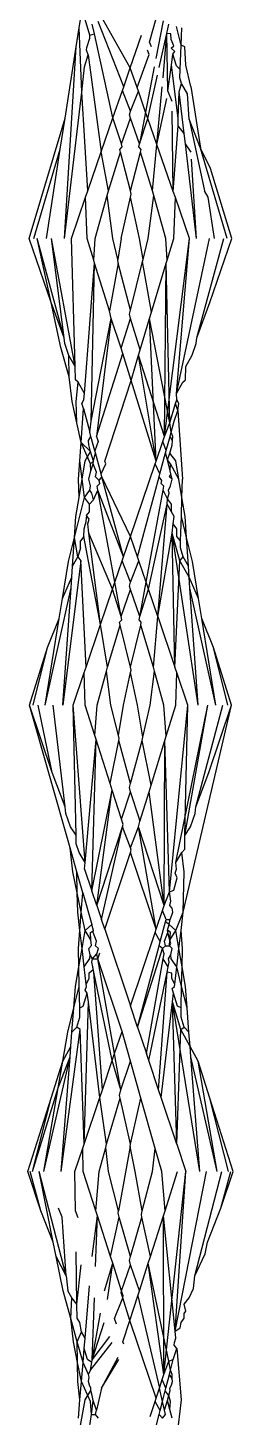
# Model space of a CAD drawing. Header units: metres. Extents: x 54.3 to 102.1, y 17 to 45.8.
# Drawn here: x 94.3229 to 94.3256, y 34.45984 to 34.47816 of the extents above; entities that cross this region are included whole.
import ezdxf

# ---------------------------------------------------------------- set-up
doc = ezdxf.new("R2010")
doc.units = ezdxf.units.M
doc.layers.add('Edges', color=7, linetype='Continuous')

# ---------------------------------------------------------------- blocks, each defined once
blk = doc.blocks.new('fr elevation')
for p, q in [((-0.598471, -1.955046), (-0.598434, -1.954805)), ((-0.598333, -1.955144), (-0.598434, -1.954805)), ((-0.5978, -1.955572), (-0.598197, -1.954871)), ((-0.597544, -1.955235), (-0.597418, -1.95478)), ((-0.598511, -1.955297), (-0.598471, -1.955046)), ((-0.598439, -1.955894), (-0.598471, -1.955046)), ((-0.598272, -1.955127), (-0.598301, -1.954997)), ((-0.597886, -1.955822), (-0.598224, -1.954962)), ((-0.597367, -1.954953), (-0.597463, -1.955451)), ((-0.597318, -1.955119), (-0.597291, -1.954997)), ((-0.59713, -1.955275), (-0.597189, -1.955027)), ((-0.59713, -1.955275), (-0.597121, -1.955045)), ((-0.598371, -1.955305), (-0.598333, -1.955184)), ((-0.598333, -1.955144), (-0.598272, -1.955127)), ((-0.598333, -1.955184), (-0.598333, -1.955144)), ((-0.598028, -1.956233), (-0.598272, -1.955127)), ((-0.5978, -1.955572), (-0.597653, -1.955144)), ((-0.597521, -1.955297), (-0.597544, -1.955235)), ((-0.597418, -1.955569), (-0.597318, -1.955119)), ((-0.597367, -1.955703), (-0.597318, -1.955119)), ((-0.597302, -1.955876), (-0.597318, -1.955119)), ((-0.597264, -1.955127), (-0.597318, -1.955119)), ((-0.597262, -1.9552), (-0.597264, -1.955127)), ((-0.597223, -1.955283), (-0.597262, -1.9552)), ((-0.598666, -1.957824), (-0.598511, -1.955297)), ((-0.598657, -1.956237), (-0.598511, -1.955297)), ((-0.598401, -1.955561), (-0.598354, -1.955403)), ((-0.598375, -1.95534), (-0.598371, -1.955305)), ((-0.598354, -1.955403), (-0.598375, -1.95534)), ((-0.598354, -1.955403), (-0.598182, -1.956682)), ((-0.59771, -1.955833), (-0.59755, -1.955397)), ((-0.59755, -1.955397), (-0.597573, -1.95534)), ((-0.59726, -1.955316), (-0.597223, -1.955283)), ((-0.597214, -1.955357), (-0.59726, -1.955316)), ((-0.597257, -1.955536), (-0.597238, -1.955393)), ((-0.597238, -1.955393), (-0.597214, -1.955357)), ((-0.597192, -1.955548), (-0.597238, -1.955393)), ((-0.597142, -1.955594), (-0.59713, -1.955275)), ((-0.597082, -1.955297), (-0.59713, -1.955275)), ((-0.597067, -1.955538), (-0.597082, -1.955297)), ((-0.598439, -1.955894), (-0.598401, -1.955561)), ((-0.597886, -1.955822), (-0.5978, -1.955572)), ((-0.59771, -1.955833), (-0.5978, -1.955572)), ((-0.597484, -1.955561), (-0.597597, -1.956156)), ((-0.597302, -1.955876), (-0.597257, -1.955536)), ((-0.597166, -1.956237), (-0.597257, -1.955536)), ((-0.597142, -1.955594), (-0.597192, -1.955548)), ((-0.597146, -1.955705), (-0.597142, -1.955594)), ((-0.597001, -1.955818), (-0.597067, -1.955538)), ((-0.597567, -1.956243), (-0.59744, -1.955669)), ((-0.597153, -1.955888), (-0.597124, -1.95578)), ((-0.597124, -1.95578), (-0.597146, -1.955705)), ((-0.597044, -1.955915), (-0.597124, -1.95578)), ((-0.598666, -1.957824), (-0.598439, -1.955894)), ((-0.598359, -1.957195), (-0.598439, -1.955894)), ((-0.598028, -1.956233), (-0.597903, -1.955872)), ((-0.597903, -1.955872), (-0.597886, -1.955822)), ((-0.597796, -1.956145), (-0.597903, -1.955872)), ((-0.597796, -1.956145), (-0.597692, -1.955883)), ((-0.597692, -1.955883), (-0.59771, -1.955833)), ((-0.597597, -1.956156), (-0.597692, -1.955883)), ((-0.597449, -1.956584), (-0.597378, -1.955822)), ((-0.597449, -1.956584), (-0.597316, -1.955976)), ((-0.597249, -1.956017), (-0.597302, -1.955876)), ((-0.597166, -1.956237), (-0.597153, -1.955888)), ((-0.597089, -1.956441), (-0.597153, -1.955888)), ((-0.597024, -1.956251), (-0.597044, -1.955915)), ((-0.597001, -1.955818), (-0.596874, -1.956633)), ((-0.597809, -1.956192), (-0.597796, -1.956145)), ((-0.597597, -1.956156), (-0.597677, -1.956574)), ((-0.597567, -1.956243), (-0.597597, -1.956156)), ((-0.597234, -1.957202), (-0.597247, -1.956145)), ((-0.599131, -1.957824), (-0.598657, -1.956237)), ((-0.598721, -1.956647), (-0.598657, -1.956237)), ((-0.598182, -1.956682), (-0.598028, -1.956233)), ((-0.597915, -1.956574), (-0.598028, -1.956233)), ((-0.597915, -1.956574), (-0.597796, -1.956237)), ((-0.597796, -1.956237), (-0.597809, -1.956192)), ((-0.597677, -1.956574), (-0.597796, -1.956237)), ((-0.597677, -1.956574), (-0.597567, -1.956243)), ((-0.597449, -1.956584), (-0.597567, -1.956243)), ((-0.597234, -1.957202), (-0.59717, -1.956336)), ((-0.59717, -1.956336), (-0.597166, -1.956237)), ((-0.597089, -1.956441), (-0.59717, -1.956336)), ((-0.596874, -1.956633), (-0.597024, -1.956251)), ((-0.597024, -1.956251), (-0.596822, -1.957195)), ((-0.597073, -1.956574), (-0.597089, -1.956441)), ((-0.599069, -1.957824), (-0.598721, -1.956647)), ((-0.598905, -1.957824), (-0.598721, -1.956647)), ((-0.598359, -1.957195), (-0.598182, -1.956682)), ((-0.598088, -1.957195), (-0.598182, -1.956682)), ((-0.598088, -1.957195), (-0.597928, -1.956685)), ((-0.597936, -1.956649), (-0.597907, -1.956615)), ((-0.597928, -1.956685), (-0.597936, -1.956649)), ((-0.597796, -1.957195), (-0.597928, -1.956685)), ((-0.597907, -1.956615), (-0.597915, -1.956574)), ((-0.597796, -1.957195), (-0.597665, -1.956685)), ((-0.597685, -1.956615), (-0.597677, -1.956574)), ((-0.597657, -1.956649), (-0.597685, -1.956615)), ((-0.597665, -1.956685), (-0.597657, -1.956649)), ((-0.597505, -1.957196), (-0.597665, -1.956685)), ((-0.597505, -1.957196), (-0.597449, -1.956584)), ((-0.597234, -1.957202), (-0.597449, -1.956584)), ((-0.596927, -1.957824), (-0.597073, -1.956574)), ((-0.596997, -1.956685), (-0.597073, -1.956574)), ((-0.596524, -1.957824), (-0.596874, -1.956633)), ((-0.596743, -1.956901), (-0.596874, -1.956633)), ((-0.596927, -1.957824), (-0.596991, -1.956777)), ((-0.596462, -1.957824), (-0.596743, -1.956901)), ((-0.598575, -1.957824), (-0.598387, -1.957278)), ((-0.598387, -1.957278), (-0.598359, -1.957195)), ((-0.598367, -1.957824), (-0.598387, -1.957278)), ((-0.598262, -1.957824), (-0.598105, -1.957259)), ((-0.598105, -1.957259), (-0.598088, -1.957195)), ((-0.598029, -1.957824), (-0.598105, -1.957259)), ((-0.597788, -1.957241), (-0.597796, -1.957195)), ((-0.597796, -1.95728), (-0.597788, -1.957241)), ((-0.597563, -1.957824), (-0.597488, -1.957259)), ((-0.597488, -1.957259), (-0.597505, -1.957196)), ((-0.597331, -1.957824), (-0.597488, -1.957259)), ((-0.597205, -1.957283), (-0.597234, -1.957202)), ((-0.596773, -1.95728), (-0.596822, -1.957195)), ((-0.597917, -1.957824), (-0.597796, -1.95728)), ((-0.597676, -1.957824), (-0.597796, -1.95728)), ((-0.597226, -1.957824), (-0.597205, -1.957283)), ((-0.597018, -1.957824), (-0.597205, -1.957283)), ((-0.596688, -1.957824), (-0.596773, -1.95728)), ((-0.598843, -1.95867), (-0.599131, -1.957824)), ((-0.59867, -1.959135), (-0.599025, -1.957824)), ((-0.598843, -1.95867), (-0.599025, -1.957824)), ((-0.598525, -1.959513), (-0.598835, -1.957824)), ((-0.59867, -1.959135), (-0.598835, -1.957824)), ((-0.598525, -1.959513), (-0.598575, -1.957824)), ((-0.598281, -1.958108), (-0.598367, -1.957824)), ((-0.598281, -1.958108), (-0.598262, -1.957824)), ((-0.597962, -1.958099), (-0.598029, -1.957824)), ((-0.597917, -1.957824), (-0.597962, -1.958099)), ((-0.597631, -1.958099), (-0.597676, -1.957824)), ((-0.597631, -1.958099), (-0.597563, -1.957824)), ((-0.597349, -1.960436), (-0.597018, -1.957824)), ((-0.597311, -1.958108), (-0.597331, -1.957824)), ((-0.597311, -1.958108), (-0.597226, -1.957824)), ((-0.59719, -1.959869), (-0.597018, -1.957824)), ((-0.59719, -1.959869), (-0.596757, -1.957824)), ((-0.596923, -1.959135), (-0.596568, -1.957824)), ((-0.596749, -1.95867), (-0.596462, -1.957824)), ((-0.598403, -1.959869), (-0.598269, -1.95815)), ((-0.598313, -1.960232), (-0.598269, -1.95815)), ((-0.598269, -1.95815), (-0.598281, -1.958108)), ((-0.598072, -1.958778), (-0.598269, -1.95815)), ((-0.597957, -1.95815), (-0.598072, -1.958778)), ((-0.597957, -1.95815), (-0.597962, -1.958099)), ((-0.597796, -1.958771), (-0.597957, -1.95815)), ((-0.597796, -1.958771), (-0.597638, -1.958128)), ((-0.597638, -1.958128), (-0.597631, -1.958099)), ((-0.597518, -1.958794), (-0.597638, -1.958128)), ((-0.597518, -1.958794), (-0.597324, -1.95815)), ((-0.597349, -1.960436), (-0.597324, -1.95815)), ((-0.597324, -1.95815), (-0.597311, -1.958108)), ((-0.597279, -1.960255), (-0.597324, -1.95815)), ((-0.59867, -1.959135), (-0.598843, -1.95867)), ((-0.598716, -1.959263), (-0.598843, -1.95867)), ((-0.596923, -1.959135), (-0.596749, -1.95867)), ((-0.598313, -1.960232), (-0.598049, -1.95888)), ((-0.598049, -1.95888), (-0.598244, -1.960436)), ((-0.598049, -1.95888), (-0.598072, -1.958778)), ((-0.59792, -1.959272), (-0.598049, -1.95888)), ((-0.59792, -1.959272), (-0.597796, -1.95888)), ((-0.597809, -1.958822), (-0.597796, -1.958771)), ((-0.597796, -1.95888), (-0.597809, -1.958822)), ((-0.597668, -1.959292), (-0.597796, -1.95888)), ((-0.597668, -1.959292), (-0.597544, -1.95888)), ((-0.597544, -1.95888), (-0.597518, -1.958794)), ((-0.597279, -1.960255), (-0.597544, -1.95888)), ((-0.59746, -1.960762), (-0.597544, -1.95888)), ((-0.598604, -1.95965), (-0.598716, -1.959263)), ((-0.59866, -1.959209), (-0.59867, -1.959135)), ((-0.598607, -1.959365), (-0.59866, -1.959209)), ((-0.597898, -1.959342), (-0.59792, -1.959272)), ((-0.59769, -1.959364), (-0.597668, -1.959292)), ((-0.596985, -1.959364), (-0.596932, -1.959209)), ((-0.596932, -1.959209), (-0.596923, -1.959135)), ((-0.598525, -1.959513), (-0.598607, -1.959365)), ((-0.598604, -1.95965), (-0.598607, -1.959365)), ((-0.598244, -1.960436), (-0.597898, -1.959342)), ((-0.597789, -1.959695), (-0.597898, -1.959342)), ((-0.597789, -1.959695), (-0.59769, -1.959364)), ((-0.59746, -1.960762), (-0.59769, -1.959364)), ((-0.597349, -1.960436), (-0.59769, -1.959364)), ((-0.597068, -1.959513), (-0.596985, -1.959364)), ((-0.598564, -1.959974), (-0.598604, -1.95965)), ((-0.59852, -1.959688), (-0.598525, -1.959513)), ((-0.597073, -1.959688), (-0.597068, -1.959513)), ((-0.598487, -1.959719), (-0.59852, -1.959688)), ((-0.598511, -1.959974), (-0.598487, -1.959719)), ((-0.598403, -1.959869), (-0.598487, -1.959719)), ((-0.598133, -1.960762), (-0.597789, -1.959695)), ((-0.59746, -1.960762), (-0.597789, -1.959695)), ((-0.59719, -1.959869), (-0.597106, -1.959719)), ((-0.597106, -1.959719), (-0.597073, -1.959688)), ((-0.598503, -1.960256), (-0.598564, -1.959974)), ((-0.598503, -1.960256), (-0.598511, -1.959974)), ((-0.598436, -1.959999), (-0.598409, -1.95995)), ((-0.598417, -1.960068), (-0.598436, -1.959999)), ((-0.598409, -1.95995), (-0.598403, -1.959869)), ((-0.597279, -1.960255), (-0.597201, -1.959999)), ((-0.597201, -1.959999), (-0.597184, -1.95995)), ((-0.597174, -1.960092), (-0.597201, -1.959999)), ((-0.597184, -1.95995), (-0.59719, -1.959869)), ((-0.597157, -1.959999), (-0.597184, -1.95995)), ((-0.597174, -1.960092), (-0.597157, -1.959999)), ((-0.598448, -1.960514), (-0.598417, -1.960068)), ((-0.598417, -1.960068), (-0.598333, -1.960377)), ((-0.59722, -1.960232), (-0.597174, -1.960092)), ((-0.597174, -1.960092), (-0.597112, -1.960996)), ((-0.598448, -1.960514), (-0.598503, -1.960256)), ((-0.598333, -1.960377), (-0.598313, -1.960232)), ((-0.598317, -1.960436), (-0.598333, -1.960377)), ((-0.597349, -1.960436), (-0.597279, -1.960255)), ((-0.597259, -1.960377), (-0.597279, -1.960255)), ((-0.597275, -1.960436), (-0.597259, -1.960377)), ((-0.597259, -1.960377), (-0.59722, -1.960232)), ((-0.597237, -1.960436), (-0.597259, -1.960377)), ((-0.598464, -1.960757), (-0.598448, -1.960514)), ((-0.598325, -1.960797), (-0.598448, -1.960514)), ((-0.598321, -1.960633), (-0.598448, -1.960514)), ((-0.598351, -1.960486), (-0.598317, -1.960436)), ((-0.598346, -1.960547), (-0.598351, -1.960486)), ((-0.598321, -1.960633), (-0.598346, -1.960547)), ((-0.598267, -1.960622), (-0.598317, -1.960436)), ((-0.598222, -1.9605), (-0.598267, -1.960622)), ((-0.598244, -1.960436), (-0.598222, -1.9605)), ((-0.59746, -1.960762), (-0.597371, -1.960499)), ((-0.597371, -1.960499), (-0.597349, -1.960436)), ((-0.597326, -1.960621), (-0.597371, -1.960499)), ((-0.597326, -1.960621), (-0.597275, -1.960436)), ((-0.597242, -1.960486), (-0.597275, -1.960436)), ((-0.597271, -1.960622), (-0.597247, -1.960548)), ((-0.597247, -1.960548), (-0.597242, -1.960486)), ((-0.597242, -1.960486), (-0.597237, -1.960436)), ((-0.598481, -1.960996), (-0.598464, -1.960757)), ((-0.598434, -1.960996), (-0.598464, -1.960757)), ((-0.598434, -1.960996), (-0.598395, -1.960757)), ((-0.598395, -1.960757), (-0.598321, -1.960633)), ((-0.598284, -1.960761), (-0.598321, -1.960633)), ((-0.598284, -1.960761), (-0.598259, -1.96065)), ((-0.598259, -1.96065), (-0.598267, -1.960622)), ((-0.598184, -1.960927), (-0.598259, -1.96065)), ((-0.597409, -1.960927), (-0.597334, -1.96065)), ((-0.597334, -1.96065), (-0.597326, -1.960621)), ((-0.59731, -1.960745), (-0.597334, -1.96065)), ((-0.59731, -1.960745), (-0.597278, -1.960654)), ((-0.597268, -1.960797), (-0.59731, -1.960745)), ((-0.597275, -1.960887), (-0.59731, -1.960745)), ((-0.597278, -1.960654), (-0.597271, -1.960622)), ((-0.597197, -1.960757), (-0.597278, -1.960654)), ((-0.597158, -1.960996), (-0.597197, -1.960757)), ((-0.598344, -1.960996), (-0.598317, -1.960887)), ((-0.598325, -1.960797), (-0.598284, -1.960761)), ((-0.598317, -1.960887), (-0.598325, -1.960797)), ((-0.598317, -1.960887), (-0.598289, -1.960797)), ((-0.598289, -1.960797), (-0.598284, -1.960761)), ((-0.598243, -1.960905), (-0.598289, -1.960797)), ((-0.598257, -1.960969), (-0.598243, -1.960905)), ((-0.598184, -1.960927), (-0.598121, -1.960797)), ((-0.598173, -1.960969), (-0.598184, -1.960927)), ((-0.598121, -1.960797), (-0.598133, -1.960762)), ((-0.597796, -1.961753), (-0.597472, -1.960797)), ((-0.597472, -1.960797), (-0.59746, -1.960762)), ((-0.597409, -1.960927), (-0.597472, -1.960797)), ((-0.59742, -1.960969), (-0.597409, -1.960927)), ((-0.597282, -1.960969), (-0.597265, -1.960929)), ((-0.597275, -1.960887), (-0.597268, -1.960797)), ((-0.597265, -1.960929), (-0.597275, -1.960887)), ((-0.597158, -1.960996), (-0.597268, -1.960797)), ((-0.597248, -1.960996), (-0.597265, -1.960929)), ((-0.598474, -1.961238), (-0.598481, -1.960996)), ((-0.598474, -1.961238), (-0.598434, -1.960996)), ((-0.598404, -1.961238), (-0.598434, -1.960996)), ((-0.598325, -1.961085), (-0.598344, -1.960996)), ((-0.598332, -1.961144), (-0.598325, -1.961085)), ((-0.598211, -1.961015), (-0.598257, -1.960969)), ((-0.598235, -1.961092), (-0.598199, -1.961057)), ((-0.598225, -1.961144), (-0.598235, -1.961092)), ((-0.598211, -1.961015), (-0.598173, -1.960969)), ((-0.598199, -1.961057), (-0.598211, -1.961015)), ((-0.597888, -1.962021), (-0.598173, -1.960969)), ((-0.597796, -1.961753), (-0.598173, -1.960969)), ((-0.597705, -1.962021), (-0.59742, -1.960969)), ((-0.597381, -1.961015), (-0.59742, -1.960969)), ((-0.597394, -1.961057), (-0.597381, -1.961015)), ((-0.597358, -1.961092), (-0.597394, -1.961057)), ((-0.597367, -1.961144), (-0.597358, -1.961092)), ((-0.597297, -1.961144), (-0.597268, -1.961085)), ((-0.597248, -1.960996), (-0.597282, -1.960969)), ((-0.597268, -1.961085), (-0.597248, -1.960996)), ((-0.597119, -1.961238), (-0.597158, -1.960996)), ((-0.597119, -1.961238), (-0.597112, -1.960996)), ((-0.598534, -1.961768), (-0.598404, -1.961238)), ((-0.598515, -1.961491), (-0.598474, -1.961238)), ((-0.598404, -1.961238), (-0.598332, -1.961144)), ((-0.598336, -1.961327), (-0.598404, -1.961238)), ((-0.598336, -1.961327), (-0.598285, -1.961272)), ((-0.598304, -1.961182), (-0.598332, -1.961144)), ((-0.598285, -1.961272), (-0.598304, -1.961182)), ((-0.598285, -1.961272), (-0.598225, -1.961144)), ((-0.598002, -1.962358), (-0.598225, -1.961144)), ((-0.597888, -1.962021), (-0.598225, -1.961144)), ((-0.597591, -1.962358), (-0.597367, -1.961144)), ((-0.597307, -1.961258), (-0.597367, -1.961144)), ((-0.597312, -1.961327), (-0.597307, -1.961258)), ((-0.597307, -1.961258), (-0.597288, -1.961182)), ((-0.597256, -1.961327), (-0.597307, -1.961258)), ((-0.597288, -1.961182), (-0.597297, -1.961144)), ((-0.597126, -1.961492), (-0.597119, -1.961238)), ((-0.597077, -1.961492), (-0.597119, -1.961238)), ((-0.598534, -1.961768), (-0.598515, -1.961491)), ((-0.598374, -1.961475), (-0.598388, -1.961587)), ((-0.598374, -1.961475), (-0.598338, -1.961427)), ((-0.59834, -1.961526), (-0.598374, -1.961475)), ((-0.598338, -1.961427), (-0.598336, -1.961327)), ((-0.59756, -1.962448), (-0.597312, -1.961327)), ((-0.597437, -1.96281), (-0.597312, -1.961327)), ((-0.597254, -1.961427), (-0.597312, -1.961327)), ((-0.597254, -1.961427), (-0.597256, -1.961327)), ((-0.597221, -1.961489), (-0.597254, -1.961427)), ((-0.597233, -1.961589), (-0.597221, -1.961489)), ((-0.597136, -1.961811), (-0.597126, -1.961492)), ((-0.597058, -1.961768), (-0.597126, -1.961492)), ((-0.597058, -1.961768), (-0.597077, -1.961492)), ((-0.598409, -1.961753), (-0.598408, -1.961653)), ((-0.598408, -1.961653), (-0.598388, -1.961587)), ((-0.598359, -1.961589), (-0.59834, -1.961526)), ((-0.598344, -1.961708), (-0.598359, -1.961589)), ((-0.597248, -1.961708), (-0.597233, -1.961589)), ((-0.597185, -1.961653), (-0.597233, -1.961589)), ((-0.597184, -1.961753), (-0.597185, -1.961653)), ((-0.598612, -1.962082), (-0.598534, -1.961768)), ((-0.598561, -1.962146), (-0.598534, -1.961768)), ((-0.59849, -1.962022), (-0.598534, -1.961768)), ((-0.598409, -1.961753), (-0.598457, -1.961811)), ((-0.598454, -1.961904), (-0.598457, -1.961811)), ((-0.598192, -1.962916), (-0.598409, -1.961753)), ((-0.598192, -1.962916), (-0.598344, -1.961708)), ((-0.598033, -1.962448), (-0.598344, -1.961708)), ((-0.597888, -1.962021), (-0.597796, -1.961753)), ((-0.597705, -1.962021), (-0.597796, -1.961753)), ((-0.597437, -1.96281), (-0.597248, -1.961708)), ((-0.596906, -1.963977), (-0.597248, -1.961708)), ((-0.597211, -1.963477), (-0.597248, -1.961708)), ((-0.597144, -1.962075), (-0.597248, -1.961708)), ((-0.597136, -1.961811), (-0.597184, -1.961753)), ((-0.597139, -1.961904), (-0.597136, -1.961811)), ((-0.597032, -1.962147), (-0.597058, -1.961768)), ((-0.596981, -1.962082), (-0.597058, -1.961768)), ((-0.598561, -1.962146), (-0.59849, -1.962022)), ((-0.598454, -1.961904), (-0.59849, -1.962022)), ((-0.59849, -1.962022), (-0.598449, -1.962076)), ((-0.597906, -1.962075), (-0.597888, -1.962021)), ((-0.597687, -1.962075), (-0.597705, -1.962021)), ((-0.597144, -1.962075), (-0.597103, -1.962021)), ((-0.597103, -1.962021), (-0.597139, -1.961904)), ((-0.597032, -1.962147), (-0.597103, -1.962021)), ((-0.598691, -1.96257), (-0.598612, -1.962082)), ((-0.598449, -1.962076), (-0.598687, -1.963977)), ((-0.59857, -1.96229), (-0.598561, -1.962146)), ((-0.598382, -1.963477), (-0.598449, -1.962076)), ((-0.598002, -1.962358), (-0.597906, -1.962075)), ((-0.597796, -1.962358), (-0.597906, -1.962075)), ((-0.597796, -1.962358), (-0.597687, -1.962075)), ((-0.597591, -1.962358), (-0.597687, -1.962075)), ((-0.597211, -1.963477), (-0.597144, -1.962075)), ((-0.597022, -1.962291), (-0.597144, -1.962075)), ((-0.597022, -1.962291), (-0.597032, -1.962147)), ((-0.596901, -1.96257), (-0.596981, -1.962082)), ((-0.598691, -1.96257), (-0.59857, -1.96229)), ((-0.59858, -1.962433), (-0.59857, -1.96229)), ((-0.598033, -1.962448), (-0.598002, -1.962358)), ((-0.597919, -1.96281), (-0.598002, -1.962358)), ((-0.59781, -1.962408), (-0.597796, -1.962358)), ((-0.597796, -1.962455), (-0.59781, -1.962408)), ((-0.597674, -1.96281), (-0.597591, -1.962358)), ((-0.59756, -1.962448), (-0.597591, -1.962358)), ((-0.597012, -1.962434), (-0.597022, -1.962291)), ((-0.596901, -1.96257), (-0.597022, -1.962291)), ((-0.598921, -1.963977), (-0.59858, -1.962433)), ((-0.598735, -1.962836), (-0.598691, -1.96257)), ((-0.598687, -1.963977), (-0.59858, -1.962433)), ((-0.598192, -1.962916), (-0.598033, -1.962448)), ((-0.597919, -1.96281), (-0.598033, -1.962448)), ((-0.597919, -1.96281), (-0.597796, -1.962455)), ((-0.597674, -1.96281), (-0.597796, -1.962455)), ((-0.597674, -1.96281), (-0.59756, -1.962448)), ((-0.597437, -1.96281), (-0.59756, -1.962448)), ((-0.596906, -1.963977), (-0.597012, -1.962434)), ((-0.596672, -1.963977), (-0.597012, -1.962434)), ((-0.596858, -1.962836), (-0.596901, -1.96257)), ((-0.598921, -1.963977), (-0.598735, -1.962836)), ((-0.598891, -1.963217), (-0.598735, -1.962836)), ((-0.598382, -1.963477), (-0.598192, -1.962916)), ((-0.598099, -1.963477), (-0.598192, -1.962916)), ((-0.598099, -1.963477), (-0.597931, -1.962922)), ((-0.597939, -1.962884), (-0.597911, -1.962853)), ((-0.597931, -1.962922), (-0.597939, -1.962884)), ((-0.597796, -1.963477), (-0.597931, -1.962922)), ((-0.597911, -1.962853), (-0.597919, -1.96281)), ((-0.597796, -1.963477), (-0.597662, -1.962922)), ((-0.597682, -1.962853), (-0.597674, -1.96281)), ((-0.597654, -1.962884), (-0.597682, -1.962853)), ((-0.597662, -1.962922), (-0.597654, -1.962884)), ((-0.597493, -1.963477), (-0.597662, -1.962922)), ((-0.597493, -1.963477), (-0.597437, -1.96281)), ((-0.597437, -1.96281), (-0.597211, -1.963477)), ((-0.596672, -1.963977), (-0.596858, -1.962836)), ((-0.596702, -1.963217), (-0.596858, -1.962836)), ((-0.599126, -1.963977), (-0.598891, -1.963217)), ((-0.599078, -1.963977), (-0.598891, -1.963217)), ((-0.596467, -1.963977), (-0.596702, -1.963217)), ((-0.596515, -1.963977), (-0.596702, -1.963217)), ((-0.598405, -1.963546), (-0.598382, -1.963477)), ((-0.598114, -1.96353), (-0.598099, -1.963477)), ((-0.597789, -1.963515), (-0.597796, -1.963477)), ((-0.597479, -1.96353), (-0.597493, -1.963477)), ((-0.597187, -1.963546), (-0.597211, -1.963477)), ((-0.598552, -1.963977), (-0.598405, -1.963546)), ((-0.598393, -1.963977), (-0.598405, -1.963546)), ((-0.598235, -1.963977), (-0.598114, -1.96353)), ((-0.598057, -1.963977), (-0.598114, -1.96353)), ((-0.597888, -1.963977), (-0.597796, -1.963548)), ((-0.597796, -1.963548), (-0.597789, -1.963515)), ((-0.597704, -1.963977), (-0.597796, -1.963548)), ((-0.597535, -1.963977), (-0.597479, -1.96353)), ((-0.597358, -1.963977), (-0.597479, -1.96353)), ((-0.5972, -1.963977), (-0.597187, -1.963546)), ((-0.597041, -1.963977), (-0.597187, -1.963546)), ((-0.598828, -1.964866), (-0.599126, -1.963977)), ((-0.598593, -1.965859), (-0.599126, -1.963977)), ((-0.598828, -1.964866), (-0.599013, -1.963977)), ((-0.598657, -1.965321), (-0.598817, -1.963977)), ((-0.598514, -1.965694), (-0.598552, -1.963977)), ((-0.598394, -1.966051), (-0.598552, -1.963977)), ((-0.598266, -1.964377), (-0.598393, -1.963977)), ((-0.598266, -1.964377), (-0.598235, -1.963977)), ((-0.597956, -1.964377), (-0.598057, -1.963977)), ((-0.597956, -1.964377), (-0.597888, -1.963977)), ((-0.597632, -1.964402), (-0.597704, -1.963977)), ((-0.597632, -1.964402), (-0.597535, -1.963977)), ((-0.597326, -1.964388), (-0.597358, -1.963977)), ((-0.597326, -1.964388), (-0.5972, -1.963977)), ((-0.597284, -1.966442), (-0.597041, -1.963977)), ((-0.597198, -1.966051), (-0.596776, -1.963977)), ((-0.5971, -1.966707), (-0.596467, -1.963977)), ((-0.597078, -1.965695), (-0.596776, -1.963977)), ((-0.597078, -1.965695), (-0.597041, -1.963977)), ((-0.596935, -1.965321), (-0.59658, -1.963977)), ((-0.596765, -1.964866), (-0.596467, -1.963977)), ((-0.598248, -1.964433), (-0.598266, -1.964377)), ((-0.597947, -1.964416), (-0.597956, -1.964377)), ((-0.597951, -1.964445), (-0.597947, -1.964416)), ((-0.597642, -1.964445), (-0.597632, -1.964402)), ((-0.597344, -1.964445), (-0.597326, -1.964388)), ((-0.598394, -1.966051), (-0.598248, -1.964433)), ((-0.598305, -1.966425), (-0.598248, -1.964433)), ((-0.598065, -1.965012), (-0.598248, -1.964433)), ((-0.598065, -1.965012), (-0.597951, -1.964445)), ((-0.597796, -1.965012), (-0.597951, -1.964445)), ((-0.597796, -1.965012), (-0.597642, -1.964445)), ((-0.597524, -1.965034), (-0.597642, -1.964445)), ((-0.597524, -1.965034), (-0.597344, -1.964445)), ((-0.597352, -1.96662), (-0.597344, -1.964445)), ((-0.597284, -1.966442), (-0.597344, -1.964445)), ((-0.598657, -1.965321), (-0.598828, -1.964866)), ((-0.596935, -1.965321), (-0.596765, -1.964866)), ((-0.598305, -1.966425), (-0.598041, -1.965123)), ((-0.59824, -1.96662), (-0.598041, -1.965123)), ((-0.598038, -1.965097), (-0.598065, -1.965012)), ((-0.598041, -1.965123), (-0.598038, -1.965097)), ((-0.597915, -1.965483), (-0.598038, -1.965097)), ((-0.597915, -1.965483), (-0.597796, -1.965123)), ((-0.59781, -1.965065), (-0.597796, -1.965012)), ((-0.597796, -1.965123), (-0.59781, -1.965065)), ((-0.597677, -1.965483), (-0.597796, -1.965123)), ((-0.597671, -1.965511), (-0.597552, -1.965123)), ((-0.597552, -1.965123), (-0.597524, -1.965034)), ((-0.597352, -1.96662), (-0.597552, -1.965123)), ((-0.598647, -1.965405), (-0.598657, -1.965321)), ((-0.596946, -1.965405), (-0.596935, -1.965321)), ((-0.598588, -1.965581), (-0.598647, -1.965405)), ((-0.597894, -1.965551), (-0.597915, -1.965483)), ((-0.597692, -1.965581), (-0.597671, -1.965511)), ((-0.597671, -1.965511), (-0.597677, -1.965483)), ((-0.597004, -1.965581), (-0.596946, -1.965405)), ((-0.598514, -1.965694), (-0.598588, -1.965581)), ((-0.598512, -1.965809), (-0.598514, -1.965694)), ((-0.59824, -1.96662), (-0.597901, -1.965581)), ((-0.598179, -1.966803), (-0.597901, -1.965581)), ((-0.597901, -1.965581), (-0.597894, -1.965551)), ((-0.597796, -1.965859), (-0.597901, -1.965581)), ((-0.597796, -1.965859), (-0.597692, -1.965581)), ((-0.597457, -1.966931), (-0.597692, -1.965581)), ((-0.597352, -1.96662), (-0.597692, -1.965581)), ((-0.597082, -1.965875), (-0.597078, -1.965695)), ((-0.597078, -1.965695), (-0.597004, -1.965581)), ((-0.598556, -1.966174), (-0.598593, -1.965859)), ((-0.598504, -1.966174), (-0.598593, -1.965859)), ((-0.598474, -1.965921), (-0.598512, -1.965809)), ((-0.597787, -1.965889), (-0.597796, -1.965859)), ((-0.597796, -1.965921), (-0.597787, -1.965889)), ((-0.597118, -1.965921), (-0.597082, -1.965875)), ((-0.598394, -1.966051), (-0.598474, -1.965921)), ((-0.598401, -1.966139), (-0.598394, -1.966051)), ((-0.598136, -1.966931), (-0.597796, -1.965921)), ((-0.597457, -1.966931), (-0.597796, -1.965921)), ((-0.597198, -1.966051), (-0.597118, -1.965921)), ((-0.597191, -1.966139), (-0.597198, -1.966051)), ((-0.597089, -1.966174), (-0.597118, -1.965921)), ((-0.598498, -1.966452), (-0.598556, -1.966174)), ((-0.598425, -1.966452), (-0.598504, -1.966174)), ((-0.598498, -1.966452), (-0.598504, -1.966174)), ((-0.598401, -1.966139), (-0.598305, -1.966425)), ((-0.597226, -1.966419), (-0.597183, -1.966254)), ((-0.597209, -1.966192), (-0.597191, -1.966139)), ((-0.597183, -1.966254), (-0.597209, -1.966192)), ((-0.5971, -1.966707), (-0.597089, -1.966174)), ((-0.59824, -1.96662), (-0.598305, -1.966425)), ((-0.597284, -1.966442), (-0.597226, -1.966419)), ((-0.598492, -1.966706), (-0.598498, -1.966452)), ((-0.598445, -1.966706), (-0.598498, -1.966452)), ((-0.598445, -1.966706), (-0.598425, -1.966452)), ((-0.598425, -1.966452), (-0.598307, -1.966869)), ((-0.59824, -1.96662), (-0.598179, -1.966803)), ((-0.597374, -1.966685), (-0.597352, -1.96662)), ((-0.597352, -1.96662), (-0.597284, -1.966442)), ((-0.597264, -1.966562), (-0.597284, -1.966442)), ((-0.597279, -1.96662), (-0.597264, -1.966562)), ((-0.597248, -1.966657), (-0.597279, -1.96662)), ((-0.598464, -1.966949), (-0.598492, -1.966706)), ((-0.598464, -1.966949), (-0.598445, -1.966706)), ((-0.598395, -1.966949), (-0.598445, -1.966706)), ((-0.598136, -1.966931), (-0.598179, -1.966803)), ((-0.597457, -1.966931), (-0.597374, -1.966685)), ((-0.597328, -1.966803), (-0.597374, -1.966685)), ((-0.597336, -1.966836), (-0.597328, -1.966803)), ((-0.597328, -1.966803), (-0.597274, -1.966803)), ((-0.597285, -1.966869), (-0.597274, -1.966803)), ((-0.597274, -1.966803), (-0.597251, -1.966748)), ((-0.597251, -1.966748), (-0.597239, -1.966707)), ((-0.597239, -1.966707), (-0.597248, -1.966657)), ((-0.597198, -1.966949), (-0.5971, -1.966707)), ((-0.597129, -1.966949), (-0.5971, -1.966707)), ((-0.598482, -1.967187), (-0.598464, -1.966949)), ((-0.598435, -1.967187), (-0.598464, -1.966949)), ((-0.598435, -1.967187), (-0.598395, -1.966949)), ((-0.598395, -1.966949), (-0.598307, -1.966869)), ((-0.598317, -1.967075), (-0.598395, -1.966949)), ((-0.598324, -1.966978), (-0.598285, -1.966949)), ((-0.598317, -1.967075), (-0.598324, -1.966978)), ((-0.598285, -1.966949), (-0.598307, -1.966869)), ((-0.598288, -1.966976), (-0.598285, -1.966949)), ((-0.598245, -1.967091), (-0.598288, -1.966976)), ((-0.598136, -1.966931), (-0.597796, -1.967945)), ((-0.597796, -1.967945), (-0.597472, -1.966978)), ((-0.597472, -1.966978), (-0.597457, -1.966931)), ((-0.597405, -1.967094), (-0.597472, -1.966978)), ((-0.597405, -1.967094), (-0.597336, -1.966836)), ((-0.597348, -1.967091), (-0.597304, -1.966978)), ((-0.597285, -1.966869), (-0.597336, -1.966836)), ((-0.597309, -1.966945), (-0.597285, -1.966869)), ((-0.597304, -1.966978), (-0.597309, -1.966945)), ((-0.597268, -1.966978), (-0.597309, -1.966945)), ((-0.597276, -1.967076), (-0.597304, -1.966978)), ((-0.597198, -1.966949), (-0.597285, -1.966869)), ((-0.597276, -1.967076), (-0.597198, -1.966949)), ((-0.597276, -1.967076), (-0.597268, -1.966978)), ((-0.597157, -1.967187), (-0.597198, -1.966949)), ((-0.597157, -1.967187), (-0.597129, -1.966949)), ((-0.597111, -1.967187), (-0.597129, -1.966949)), ((-0.598345, -1.967187), (-0.598311, -1.967148)), ((-0.598311, -1.967148), (-0.598317, -1.967075)), ((-0.598258, -1.96715), (-0.598245, -1.967091)), ((-0.598217, -1.967187), (-0.598258, -1.96715)), ((-0.597703, -1.968223), (-0.597419, -1.96715)), ((-0.597419, -1.96715), (-0.597405, -1.967094)), ((-0.597375, -1.967187), (-0.597419, -1.96715)), ((-0.597375, -1.967187), (-0.597335, -1.96715)), ((-0.597335, -1.96715), (-0.597348, -1.967091)), ((-0.597335, -1.96715), (-0.597282, -1.96715)), ((-0.597282, -1.96715), (-0.597276, -1.967076)), ((-0.597282, -1.96715), (-0.597264, -1.967122)), ((-0.597248, -1.967187), (-0.597282, -1.96715)), ((-0.597264, -1.967122), (-0.597276, -1.967076)), ((-0.598477, -1.96743), (-0.598482, -1.967187)), ((-0.598477, -1.96743), (-0.598435, -1.967187)), ((-0.598406, -1.96743), (-0.598435, -1.967187)), ((-0.598406, -1.96743), (-0.598334, -1.967321)), ((-0.598328, -1.96727), (-0.598345, -1.967187)), ((-0.598334, -1.967321), (-0.598328, -1.96727)), ((-0.598298, -1.967325), (-0.598328, -1.96727)), ((-0.598307, -1.967367), (-0.598298, -1.967325)), ((-0.598298, -1.967325), (-0.598239, -1.967256)), ((-0.598298, -1.967325), (-0.598227, -1.967325)), ((-0.598239, -1.967256), (-0.598217, -1.967187)), ((-0.598227, -1.967325), (-0.598239, -1.967256)), ((-0.598227, -1.967325), (-0.598202, -1.967243)), ((-0.598007, -1.968574), (-0.598227, -1.967325)), ((-0.597908, -1.96828), (-0.598227, -1.967325)), ((-0.597703, -1.968223), (-0.597391, -1.967243)), ((-0.597586, -1.968574), (-0.597366, -1.967325)), ((-0.597391, -1.967243), (-0.597375, -1.967187)), ((-0.597354, -1.967256), (-0.597375, -1.967187)), ((-0.597366, -1.967325), (-0.597354, -1.967256)), ((-0.597298, -1.96743), (-0.597366, -1.967325)), ((-0.597295, -1.967325), (-0.597265, -1.967272)), ((-0.597285, -1.967367), (-0.597295, -1.967325)), ((-0.597265, -1.967272), (-0.597248, -1.967187)), ((-0.597258, -1.967325), (-0.597265, -1.967272)), ((-0.597186, -1.96743), (-0.597258, -1.967325)), ((-0.597186, -1.96743), (-0.597157, -1.967187)), ((-0.597116, -1.96743), (-0.597157, -1.967187)), ((-0.597116, -1.96743), (-0.597111, -1.967187)), ((-0.59852, -1.967687), (-0.598477, -1.96743)), ((-0.598471, -1.967687), (-0.598477, -1.96743)), ((-0.598379, -1.967658), (-0.598406, -1.96743)), ((-0.598342, -1.967581), (-0.59834, -1.96751)), ((-0.59834, -1.96751), (-0.598287, -1.967464)), ((-0.598294, -1.96743), (-0.598307, -1.967367)), ((-0.59828, -1.967499), (-0.598294, -1.96743)), ((-0.598287, -1.967464), (-0.598294, -1.96743)), ((-0.598167, -1.969052), (-0.59828, -1.967499)), ((-0.598037, -1.968665), (-0.59828, -1.967499)), ((-0.597555, -1.968665), (-0.597313, -1.967499)), ((-0.597426, -1.969052), (-0.597313, -1.967499)), ((-0.597313, -1.967499), (-0.597298, -1.96743)), ((-0.597253, -1.967511), (-0.597313, -1.967499)), ((-0.597298, -1.96743), (-0.597285, -1.967367)), ((-0.597251, -1.967581), (-0.597253, -1.967511)), ((-0.597214, -1.967659), (-0.597186, -1.96743)), ((-0.597122, -1.967687), (-0.597186, -1.96743)), ((-0.597122, -1.967687), (-0.597116, -1.96743)), ((-0.597072, -1.967687), (-0.597116, -1.96743)), ((-0.598542, -1.967969), (-0.598471, -1.967687)), ((-0.598542, -1.967969), (-0.59852, -1.967687)), ((-0.598465, -1.967969), (-0.598471, -1.967687)), ((-0.598392, -1.967738), (-0.598376, -1.967687)), ((-0.598379, -1.967658), (-0.598342, -1.967581)), ((-0.598376, -1.967687), (-0.598379, -1.967658)), ((-0.597214, -1.967659), (-0.597251, -1.967581)), ((-0.597247, -1.967714), (-0.597217, -1.967687)), ((-0.597228, -1.967776), (-0.597247, -1.967714)), ((-0.597217, -1.967687), (-0.597214, -1.967659)), ((-0.597128, -1.967969), (-0.597122, -1.967687)), ((-0.597051, -1.967969), (-0.597122, -1.967687)), ((-0.597051, -1.967969), (-0.597072, -1.967687)), ((-0.598418, -1.967947), (-0.598365, -1.967776)), ((-0.598407, -1.969769), (-0.598351, -1.967892)), ((-0.598365, -1.967776), (-0.598392, -1.967738)), ((-0.598351, -1.967892), (-0.598365, -1.967776)), ((-0.598201, -1.969154), (-0.598351, -1.967892)), ((-0.597391, -1.969154), (-0.597241, -1.967892)), ((-0.597241, -1.967892), (-0.597228, -1.967776)), ((-0.596884, -1.97013), (-0.597241, -1.967892)), ((-0.597134, -1.968257), (-0.597241, -1.967892)), ((-0.597185, -1.969769), (-0.597241, -1.967892)), ((-0.597175, -1.967946), (-0.597228, -1.967776)), ((-0.598623, -1.968291), (-0.598542, -1.967969)), ((-0.598567, -1.96829), (-0.598542, -1.967969)), ((-0.598465, -1.967969), (-0.598418, -1.967947)), ((-0.598462, -1.968092), (-0.598465, -1.967969)), ((-0.597703, -1.968223), (-0.597796, -1.967945)), ((-0.597128, -1.967969), (-0.597175, -1.967946)), ((-0.59713, -1.968092), (-0.597128, -1.967969)), ((-0.597026, -1.96829), (-0.597051, -1.967969)), ((-0.598708, -1.97013), (-0.598459, -1.968255)), ((-0.598567, -1.96829), (-0.598502, -1.968223)), ((-0.598502, -1.968223), (-0.598462, -1.968092)), ((-0.598459, -1.968255), (-0.598502, -1.968223)), ((-0.598407, -1.969769), (-0.598459, -1.968255)), ((-0.597703, -1.968223), (-0.597586, -1.968574)), ((-0.597185, -1.969769), (-0.597134, -1.968257)), ((-0.597134, -1.968257), (-0.59709, -1.968223)), ((-0.597011, -1.968481), (-0.597134, -1.968257)), ((-0.59709, -1.968223), (-0.59713, -1.968092)), ((-0.597026, -1.96829), (-0.59709, -1.968223)), ((-0.598689, -1.968675), (-0.598623, -1.968291)), ((-0.598581, -1.968481), (-0.598567, -1.96829)), ((-0.598007, -1.968574), (-0.597908, -1.96828)), ((-0.597796, -1.968675), (-0.597908, -1.96828)), ((-0.597011, -1.968481), (-0.597026, -1.96829)), ((-0.598937, -1.97013), (-0.598592, -1.968616)), ((-0.598748, -1.969026), (-0.598592, -1.968616)), ((-0.598708, -1.97013), (-0.598592, -1.968616)), ((-0.598689, -1.968675), (-0.598581, -1.968481)), ((-0.598592, -1.968616), (-0.598581, -1.968481)), ((-0.598037, -1.968665), (-0.598007, -1.968574)), ((-0.597923, -1.969052), (-0.598007, -1.968574)), ((-0.597555, -1.968665), (-0.597586, -1.968574)), ((-0.597001, -1.968616), (-0.597011, -1.968481)), ((-0.596904, -1.968675), (-0.597011, -1.968481)), ((-0.596884, -1.97013), (-0.597001, -1.968616)), ((-0.596656, -1.97013), (-0.597001, -1.968616)), ((-0.598843, -1.969162), (-0.598689, -1.968675)), ((-0.598748, -1.969026), (-0.598689, -1.968675)), ((-0.598167, -1.969052), (-0.598037, -1.968665)), ((-0.597923, -1.969052), (-0.598037, -1.968665)), ((-0.597923, -1.969052), (-0.597796, -1.968675)), ((-0.597659, -1.969162), (-0.597796, -1.968675)), ((-0.597426, -1.969052), (-0.597555, -1.968665)), ((-0.59675, -1.969161), (-0.596904, -1.968675)), ((-0.596656, -1.97013), (-0.596904, -1.968675)), ((-0.59915, -1.97013), (-0.598843, -1.969162)), ((-0.599087, -1.97013), (-0.598748, -1.969026)), ((-0.599087, -1.97013), (-0.598843, -1.969162)), ((-0.598937, -1.97013), (-0.598748, -1.969026)), ((-0.598407, -1.969769), (-0.598201, -1.969154)), ((-0.598201, -1.969154), (-0.598167, -1.969052)), ((-0.598112, -1.969769), (-0.598201, -1.969154)), ((-0.598112, -1.969769), (-0.597934, -1.969162)), ((-0.597942, -1.969124), (-0.597923, -1.969052)), ((-0.597934, -1.969162), (-0.597942, -1.969124)), ((-0.597796, -1.969769), (-0.597934, -1.969162)), ((-0.597796, -1.969769), (-0.597659, -1.969162)), ((-0.597471, -1.969824), (-0.597659, -1.969162)), ((-0.597391, -1.969154), (-0.597426, -1.969052)), ((-0.597185, -1.969769), (-0.597391, -1.969154)), ((-0.596443, -1.97013), (-0.59675, -1.969161)), ((-0.596506, -1.97013), (-0.59675, -1.969161)), ((-0.598528, -1.97013), (-0.598425, -1.969821)), ((-0.598425, -1.969821), (-0.598407, -1.969769)), ((-0.598418, -1.97013), (-0.598425, -1.969821)), ((-0.598208, -1.97013), (-0.598123, -1.96981)), ((-0.598123, -1.96981), (-0.598112, -1.969769)), ((-0.598085, -1.97013), (-0.598123, -1.96981)), ((-0.597802, -1.969799), (-0.597952, -1.970647)), ((-0.597802, -1.969799), (-0.597796, -1.969769)), ((-0.597733, -1.97013), (-0.597802, -1.969799)), ((-0.597508, -1.97013), (-0.597471, -1.969824)), ((-0.597385, -1.97013), (-0.597471, -1.969824)), ((-0.597185, -1.969769), (-0.597065, -1.97013)), ((-0.598976, -1.970647), (-0.59915, -1.97013)), ((-0.598976, -1.970647), (-0.59912, -1.97013)), ((-0.598813, -1.971061), (-0.599, -1.97013)), ((-0.598645, -1.971506), (-0.599, -1.97013)), ((-0.598521, -1.970647), (-0.598528, -1.97013)), ((-0.598252, -1.970647), (-0.598418, -1.97013)), ((-0.598252, -1.970647), (-0.598208, -1.97013)), ((-0.597952, -1.970647), (-0.598085, -1.97013)), ((-0.597641, -1.970647), (-0.597733, -1.97013)), ((-0.597641, -1.970647), (-0.597508, -1.97013)), ((-0.597341, -1.970647), (-0.597385, -1.97013)), ((-0.597355, -1.972803), (-0.597065, -1.97013)), ((-0.597341, -1.970647), (-0.597175, -1.97013)), ((-0.597207, -1.972233), (-0.597065, -1.97013)), ((-0.597207, -1.972233), (-0.596794, -1.97013)), ((-0.596948, -1.971505), (-0.596593, -1.97013)), ((-0.596606, -1.970611), (-0.596473, -1.97013)), ((-0.596606, -1.970611), (-0.596443, -1.97013)), ((-0.598813, -1.971061), (-0.598976, -1.970647)), ((-0.598697, -1.970729), (-0.598745, -1.97061)), ((-0.598487, -1.970741), (-0.598521, -1.970647)), ((-0.59823, -1.970714), (-0.598252, -1.970647)), ((-0.597957, -1.970676), (-0.597952, -1.970647)), ((-0.597653, -1.970694), (-0.597641, -1.970647)), ((-0.597362, -1.970714), (-0.597341, -1.970647)), ((-0.59678, -1.971061), (-0.596606, -1.970611)), ((-0.598645, -1.971506), (-0.598697, -1.970729)), ((-0.598303, -1.971249), (-0.59823, -1.970714)), ((-0.598256, -1.971379), (-0.59823, -1.970714)), ((-0.598059, -1.971249), (-0.59823, -1.970714)), ((-0.598059, -1.971249), (-0.597945, -1.970729)), ((-0.597945, -1.970729), (-0.597957, -1.970676)), ((-0.597796, -1.971249), (-0.597945, -1.970729)), ((-0.597796, -1.971249), (-0.597648, -1.970729)), ((-0.597648, -1.970729), (-0.597653, -1.970694)), ((-0.597534, -1.971249), (-0.597648, -1.970729)), ((-0.597534, -1.971249), (-0.597362, -1.970714)), ((-0.597207, -1.972233), (-0.597362, -1.970714)), ((-0.597355, -1.972803), (-0.597362, -1.970714)), ((-0.598775, -1.971249), (-0.598813, -1.971061)), ((-0.598504, -1.971876), (-0.598513, -1.971189)), ((-0.596811, -1.971214), (-0.59678, -1.971061)), ((-0.598684, -1.971702), (-0.598775, -1.971249)), ((-0.598645, -1.971506), (-0.598775, -1.971249)), ((-0.598504, -1.971876), (-0.598445, -1.971361)), ((-0.598139, -1.971702), (-0.59803, -1.971337)), ((-0.598098, -1.971815), (-0.59803, -1.971337)), ((-0.59803, -1.971337), (-0.598059, -1.971249)), ((-0.597913, -1.971702), (-0.59803, -1.971337)), ((-0.597913, -1.971702), (-0.597796, -1.971361)), ((-0.59781, -1.971302), (-0.597796, -1.971249)), ((-0.597796, -1.971361), (-0.59781, -1.971302)), ((-0.597679, -1.971702), (-0.597796, -1.971361)), ((-0.597679, -1.971702), (-0.597562, -1.971337)), ((-0.597562, -1.971337), (-0.597534, -1.971249)), ((-0.597289, -1.97263), (-0.597562, -1.971337)), ((-0.597355, -1.972803), (-0.597562, -1.971337)), ((-0.596948, -1.971505), (-0.596811, -1.971214)), ((-0.598645, -1.971506), (-0.598623, -1.971702)), ((-0.596966, -1.971672), (-0.596948, -1.971505)), ((-0.598583, -1.972065), (-0.598684, -1.971702)), ((-0.59857, -1.971795), (-0.598623, -1.971702)), ((-0.598394, -1.972328), (-0.598335, -1.971635)), ((-0.59792, -1.971727), (-0.597913, -1.971702)), ((-0.597898, -1.971795), (-0.59792, -1.971727)), ((-0.597892, -1.971768), (-0.597913, -1.971702)), ((-0.597701, -1.971768), (-0.597679, -1.971702)), ((-0.597022, -1.971795), (-0.596966, -1.971672)), ((-0.598583, -1.972065), (-0.59857, -1.971795)), ((-0.598504, -1.971876), (-0.59857, -1.971795)), ((-0.598501, -1.972062), (-0.598504, -1.971876)), ((-0.5983, -1.972613), (-0.598272, -1.971795)), ((-0.598007, -1.972066), (-0.597898, -1.971795)), ((-0.597898, -1.971795), (-0.597892, -1.971768)), ((-0.597805, -1.972093), (-0.597898, -1.971795)), ((-0.597805, -1.972093), (-0.597701, -1.971768)), ((-0.597701, -1.971768), (-0.597415, -1.972985)), ((-0.597089, -1.971876), (-0.597022, -1.971795)), ((-0.597068, -1.971972), (-0.597089, -1.971876)), ((-0.598548, -1.972374), (-0.598583, -1.972065)), ((-0.598497, -1.972374), (-0.598583, -1.972065)), ((-0.598463, -1.972121), (-0.598501, -1.972062)), ((-0.5983, -1.972613), (-0.598191, -1.971996)), ((-0.59798, -1.972141), (-0.598007, -1.972066)), ((-0.597895, -1.972374), (-0.597805, -1.972093)), ((-0.597796, -1.972121), (-0.597805, -1.972093)), ((-0.59713, -1.972121), (-0.597091, -1.972062)), ((-0.597091, -1.972062), (-0.59709, -1.972001)), ((-0.59709, -1.972001), (-0.597068, -1.971972)), ((-0.598497, -1.972374), (-0.598442, -1.972242)), ((-0.598442, -1.972242), (-0.598463, -1.972121)), ((-0.598394, -1.972328), (-0.598442, -1.972242)), ((-0.5983, -1.972613), (-0.598141, -1.972121)), ((-0.5983, -1.972613), (-0.598068, -1.972304)), ((-0.597459, -1.973117), (-0.597796, -1.972121)), ((-0.597207, -1.972233), (-0.597141, -1.972188)), ((-0.597199, -1.972328), (-0.597207, -1.972233)), ((-0.597141, -1.972188), (-0.59713, -1.972121)), ((-0.598493, -1.972647), (-0.598548, -1.972374)), ((-0.598493, -1.972647), (-0.598497, -1.972374)), ((-0.598421, -1.972647), (-0.598497, -1.972374)), ((-0.598421, -1.972647), (-0.598405, -1.972461)), ((-0.598405, -1.972461), (-0.598394, -1.972328)), ((-0.598361, -1.972606), (-0.598405, -1.972461)), ((-0.598324, -1.972748), (-0.598036, -1.972384)), ((-0.597885, -1.972404), (-0.597895, -1.972374)), ((-0.597232, -1.972606), (-0.597187, -1.972461)), ((-0.597219, -1.972417), (-0.597217, -1.972384)), ((-0.597187, -1.972461), (-0.597219, -1.972417)), ((-0.597217, -1.972384), (-0.597199, -1.972328)), ((-0.597187, -1.972461), (-0.59713, -1.97314)), ((-0.59849, -1.972899), (-0.598493, -1.972647)), ((-0.598442, -1.972899), (-0.598493, -1.972647)), ((-0.598442, -1.972899), (-0.598421, -1.972647)), ((-0.598348, -1.972803), (-0.598421, -1.972647)), ((-0.598307, -1.972647), (-0.598361, -1.972606)), ((-0.598324, -1.972748), (-0.598307, -1.972647)), ((-0.598307, -1.972647), (-0.5983, -1.972613)), ((-0.598178, -1.972985), (-0.59796, -1.972575)), ((-0.598178, -1.972985), (-0.597948, -1.972606)), ((-0.597355, -1.972803), (-0.597289, -1.97263)), ((-0.597289, -1.97263), (-0.597232, -1.972606)), ((-0.597268, -1.972748), (-0.597289, -1.97263)), ((-0.597268, -1.972748), (-0.597232, -1.972606)), ((-0.598351, -1.972899), (-0.598341, -1.972842)), ((-0.598348, -1.972803), (-0.598324, -1.972748)), ((-0.598341, -1.972842), (-0.598348, -1.972803)), ((-0.597378, -1.972871), (-0.597355, -1.972803)), ((-0.597329, -1.972985), (-0.597283, -1.972803)), ((-0.597283, -1.972803), (-0.597268, -1.972748)), ((-0.597249, -1.972858), (-0.597283, -1.972803)), ((-0.597245, -1.972803), (-0.597268, -1.972748)), ((-0.597249, -1.972858), (-0.597245, -1.972803)), ((-0.598463, -1.97314), (-0.59849, -1.972899)), ((-0.598463, -1.97314), (-0.598442, -1.972899)), ((-0.598324, -1.973159), (-0.598442, -1.972899)), ((-0.598394, -1.97314), (-0.598318, -1.973018)), ((-0.598338, -1.972947), (-0.598351, -1.972899)), ((-0.598317, -1.972985), (-0.598338, -1.972947)), ((-0.598318, -1.973018), (-0.598317, -1.972985)), ((-0.598301, -1.97308), (-0.598318, -1.973018)), ((-0.598178, -1.972985), (-0.598246, -1.973277)), ((-0.597459, -1.973117), (-0.597415, -1.972985)), ((-0.597415, -1.972985), (-0.597378, -1.972871)), ((-0.597374, -1.973159), (-0.597415, -1.972985)), ((-0.597329, -1.972985), (-0.597378, -1.972871)), ((-0.597374, -1.973159), (-0.597339, -1.973021)), ((-0.597339, -1.973021), (-0.597329, -1.972985)), ((-0.597292, -1.97308), (-0.597339, -1.973021)), ((-0.597292, -1.97308), (-0.597274, -1.973018)), ((-0.597276, -1.972985), (-0.597255, -1.972947)), ((-0.597274, -1.973018), (-0.597276, -1.972985)), ((-0.597255, -1.972947), (-0.597241, -1.972899)), ((-0.597241, -1.972899), (-0.597249, -1.972858)), ((-0.598483, -1.973379), (-0.598463, -1.97314)), ((-0.59848, -1.973623), (-0.598394, -1.97314)), ((-0.598312, -1.973331), (-0.598324, -1.973159)), ((-0.598312, -1.973331), (-0.598286, -1.973147)), ((-0.598286, -1.973147), (-0.598301, -1.97308)), ((-0.598246, -1.973277), (-0.598286, -1.973147)), ((-0.597539, -1.973359), (-0.597473, -1.973159)), ((-0.597473, -1.973159), (-0.597459, -1.973117)), ((-0.597406, -1.973281), (-0.597473, -1.973159)), ((-0.597406, -1.973281), (-0.597374, -1.973159)), ((-0.597346, -1.973277), (-0.597374, -1.973159)), ((-0.597346, -1.973277), (-0.597307, -1.973147)), ((-0.597307, -1.973147), (-0.597292, -1.97308)), ((-0.597276, -1.973265), (-0.597307, -1.973147)), ((-0.597269, -1.973159), (-0.597292, -1.97308)), ((-0.597276, -1.973265), (-0.597269, -1.973159)), ((-0.59713, -1.97314), (-0.597184, -1.973624)), ((-0.598337, -1.973507), (-0.598312, -1.973331)), ((-0.598312, -1.973331), (-0.598259, -1.973331)), ((-0.598259, -1.973331), (-0.598246, -1.973277)), ((-0.598218, -1.973379), (-0.598259, -1.973331)), ((-0.597473, -1.97354), (-0.597419, -1.973331)), ((-0.597419, -1.973331), (-0.597406, -1.973281)), ((-0.597375, -1.973379), (-0.597419, -1.973331)), ((-0.597375, -1.973379), (-0.597334, -1.973331)), ((-0.597334, -1.973331), (-0.597346, -1.973277)), ((-0.597247, -1.973379), (-0.597276, -1.973265))]:
    blk.add_line(p, q)

msp = doc.modelspace()

# ---------------------------------------------------------------- block references
at = {"layer": 'Edges'}
msp.add_blockref('fr elevation', (94.922046, 36.43321), dxfattribs=at)

doc.saveas('drawing.dxf')
